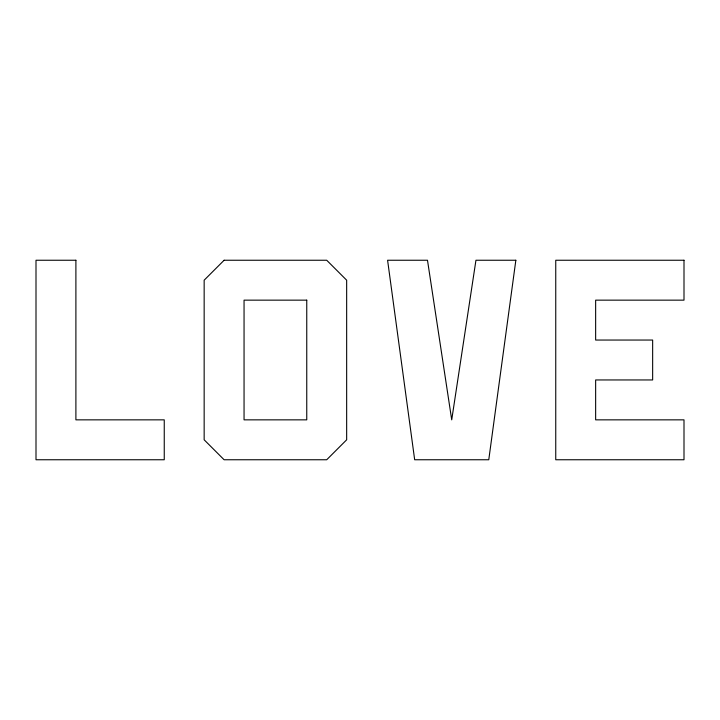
<?xml version="1.0" encoding="UTF-8"?>
<svg xmlns="http://www.w3.org/2000/svg" width="720" height="720" viewBox="0 0 720 720"><rect width="100%" height="100%" fill="white"/><g stroke="black" fill="none" stroke-linecap="round" stroke-linejoin="round"><path stroke-width="1.08" d="M515.844 260.244L488.772 459.756L414.666 459.756L387.594 260.244L427.491 260.244L451.719 419.85L475.947 260.244L515.844 260.244M224.109 260.244L204.156 280.197L204.156 439.803L224.109 459.756L326.709 459.756L346.662 439.803L346.662 280.197L326.709 260.244L224.109 260.244M75.897 260.244L36 260.244L36 459.756L164.25 459.756L164.25 419.85L75.897 419.85L75.897 260.244M684 260.244L555.75 260.244L555.75 459.756L684 459.756L684 419.85L595.647 419.85L595.647 379.953L652.653 379.953L652.653 340.047L595.647 340.047L595.647 300.15L684 300.15L684 260.244M306.756 300.15L244.053 300.15L244.053 419.85L306.756 419.85L306.756 300.15"/></g></svg>
